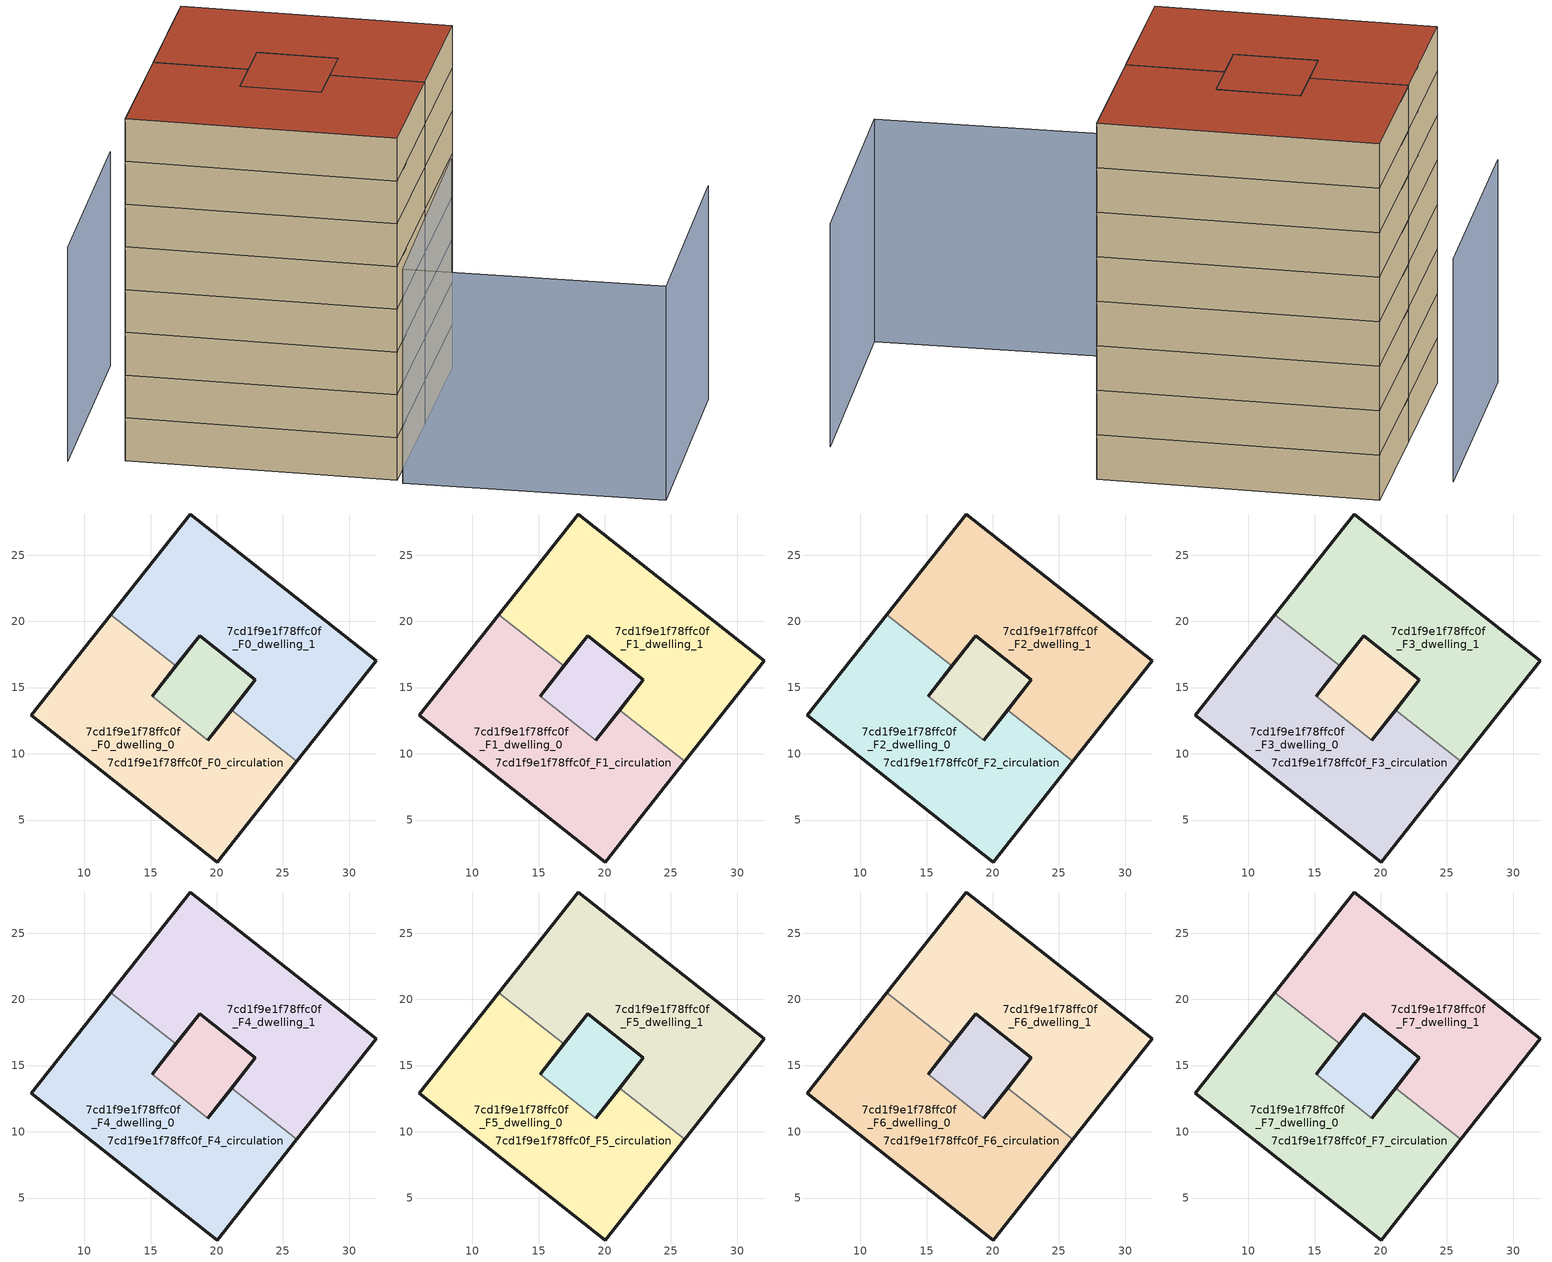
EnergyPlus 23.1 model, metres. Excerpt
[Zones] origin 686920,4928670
7cd1f9e1f78ffc0f_F0_dwelling_0
 floor ground (EU_floor_Construction): 21.13,13.3 26.05,9.42 20.06,1.83 6,12.92 11.99,20.52 16.91,16.63 15.11,14.36 19.33,11.03 z0; 22.92,15.58 21.13,13.3 19.33,11.03 15.11,14.36 18.71,18.91 z0
 wall outside (EU_wall_Construction): 21.13,13.3 19.33,11.03 / 15.11,14.36 16.91,16.63 / 11.99,20.52 6,12.92 20.06,1.83 26.05,9.42 z0:3
 wall to 7cd1f9e1f78ffc0f_F0_dwelling_1 (EU_wall_Construction): 26.05,9.42 21.13,13.3 / 16.91,16.63 11.99,20.52 z0:3
 wall to 7cd1f9e1f78ffc0f_F0_circulation (EU_wall_Construction): 19.33,11.03 15.11,14.36 z0:3
7cd1f9e1f78ffc0f_F0_dwelling_1
 floor ground (EU_floor_Construction): 22.92,15.58 21.87,14.24 21.13,13.3 19.33,11.03 15.11,14.36 18.4,18.52 18.71,18.91 z0; 32.04,17.01 26.05,9.42 21.13,13.3 21.87,14.24 22.92,15.58 18.71,18.91 18.4,18.52 16.91,16.63 11.99,20.52 17.98,28.11 z0
 wall outside (EU_wall_Construction): 16.91,16.63 18.71,18.91 22.92,15.58 21.13,13.3 / 26.05,9.42 32.04,17.01 17.98,28.11 11.99,20.52 z0:3
7cd1f9e1f78ffc0f_F0_circulation
 floor ground (EU_floor_Construction): 21.13,13.3 26.05,9.42 20.06,1.83 6,12.92 11.99,20.52 16.91,16.63 15.11,14.36 19.33,11.03 z0; 22.92,15.58 21.87,14.24 21.13,13.3 19.33,11.03 15.11,14.36 16.91,16.63 17.83,17.8 18.4,18.52 18.71,18.91 z0; 32.04,17.01 26.05,9.42 21.13,13.3 21.87,14.24 22.92,15.58 18.71,18.91 18.4,18.52 16.91,16.63 11.99,20.52 17.98,28.11 z0
 wall outside (EU_wall_Construction): 19.33,11.03 22.92,15.58 18.71,18.91 15.11,14.36 z0:3
 roof outside (EU_floor_Construction): 21.13,13.3 21.87,14.24 22.92,15.58 18.71,18.91 18.4,18.52 17.83,17.8 16.91,16.63 15.11,14.36 19.33,11.03 z3
7cd1f9e1f78ffc0f_F1_dwelling_0
 floor outside (EU_floor_Construction): 21.13,13.3 26.05,9.42 20.06,1.83 6,12.92 11.99,20.52 16.91,16.63 15.11,14.36 19.33,11.03 z3
 floor to 7cd1f9e1f78ffc0f_F0_dwelling_0 (EU_floor_Construction): 22.92,15.58 21.13,13.3 19.33,11.03 15.11,14.36 18.71,18.91 z3
 wall outside (EU_wall_Construction): 21.13,13.3 19.33,11.03 / 15.11,14.36 16.91,16.63 / 11.99,20.52 6,12.92 20.06,1.83 26.05,9.42 z3:6
 wall to 7cd1f9e1f78ffc0f_F1_dwelling_1 (EU_wall_Construction): 26.05,9.42 21.13,13.3 / 16.91,16.63 11.99,20.52 z3:6
 wall to 7cd1f9e1f78ffc0f_F1_circulation (EU_wall_Construction): 19.33,11.03 15.11,14.36 z3:6
7cd1f9e1f78ffc0f_F1_dwelling_1
 floor to 7cd1f9e1f78ffc0f_F0_dwelling_1 (EU_floor_Construction): 32.04,17.01 26.05,9.42 21.13,13.3 21.87,14.24 22.92,15.58 18.71,18.91 18.4,18.52 16.91,16.63 11.99,20.52 17.98,28.11 z3; 22.92,15.58 21.87,14.24 21.13,13.3 19.33,11.03 15.11,14.36 16.91,16.63 18.4,18.52 18.71,18.91 z3
 wall outside (EU_wall_Construction): 16.91,16.63 18.71,18.91 22.92,15.58 21.13,13.3 / 26.05,9.42 32.04,17.01 17.98,28.11 11.99,20.52 z3:6
7cd1f9e1f78ffc0f_F1_circulation
 floor outside (EU_floor_Construction): 22.92,15.58 21.87,14.24 21.13,13.3 19.33,11.03 15.11,14.36 16.91,16.63 18.14,18.19 18.4,18.52 18.71,18.91 z3; 32.04,17.01 26.05,9.42 21.13,13.3 21.87,14.24 22.92,15.58 18.71,18.91 18.4,18.52 16.91,16.63 11.99,20.52 17.98,28.11 z3
 floor to 7cd1f9e1f78ffc0f_F0_circulation (EU_floor_Construction): 21.13,13.3 26.05,9.42 20.06,1.83 6,12.92 11.99,20.52 16.91,16.63 15.11,14.36 19.33,11.03 z3
 wall outside (EU_wall_Construction): 19.33,11.03 22.92,15.58 18.71,18.91 15.11,14.36 z3:6
 roof outside (EU_floor_Construction): 21.13,13.3 21.87,14.24 22.92,15.58 18.71,18.91 18.4,18.52 17.83,17.8 16.91,16.63 15.11,14.36 19.33,11.03 z6
7cd1f9e1f78ffc0f_F2_dwelling_0
 floor outside (EU_floor_Construction): 21.13,13.3 26.05,9.42 20.06,1.83 6,12.92 11.99,20.52 16.91,16.63 15.11,14.36 19.33,11.03 z6
 floor to 7cd1f9e1f78ffc0f_F1_dwelling_0 (EU_floor_Construction): 22.92,15.58 21.13,13.3 19.33,11.03 15.11,14.36 18.71,18.91 z6
 wall outside (EU_wall_Construction): 21.13,13.3 19.33,11.03 / 15.11,14.36 16.91,16.63 / 11.99,20.52 6,12.92 20.06,1.83 26.05,9.42 z6:9
 wall to 7cd1f9e1f78ffc0f_F2_dwelling_1 (EU_wall_Construction): 26.05,9.42 21.13,13.3 / 16.91,16.63 11.99,20.52 z6:9
 wall to 7cd1f9e1f78ffc0f_F2_circulation (EU_wall_Construction): 19.33,11.03 15.11,14.36 z6:9
7cd1f9e1f78ffc0f_F2_dwelling_1
 floor to 7cd1f9e1f78ffc0f_F1_dwelling_1 (EU_floor_Construction): 32.04,17.01 26.05,9.42 21.13,13.3 21.87,14.24 22.92,15.58 18.71,18.91 18.4,18.52 16.91,16.63 11.99,20.52 17.98,28.11 z6; 22.92,15.58 21.87,14.24 21.13,13.3 19.33,11.03 15.11,14.36 16.91,16.63 18.4,18.52 18.71,18.91 z6
 wall outside (EU_wall_Construction): 16.91,16.63 18.71,18.91 22.92,15.58 21.13,13.3 / 26.05,9.42 32.04,17.01 17.98,28.11 11.99,20.52 z6:9
7cd1f9e1f78ffc0f_F2_circulation
 floor outside (EU_floor_Construction): 22.92,15.58 21.87,14.24 21.13,13.3 19.33,11.03 15.11,14.36 16.91,16.63 18.14,18.19 18.4,18.52 18.71,18.91 z6; 32.04,17.01 26.05,9.42 21.13,13.3 21.87,14.24 22.92,15.58 18.71,18.91 18.4,18.52 16.91,16.63 11.99,20.52 17.98,28.11 z6
 floor to 7cd1f9e1f78ffc0f_F1_circulation (EU_floor_Construction): 21.13,13.3 26.05,9.42 20.06,1.83 6,12.92 11.99,20.52 16.91,16.63 15.11,14.36 19.33,11.03 z6
 wall outside (EU_wall_Construction): 19.33,11.03 22.92,15.58 18.71,18.91 15.11,14.36 z6:9
 roof outside (EU_floor_Construction): 21.13,13.3 21.87,14.24 22.92,15.58 18.71,18.91 18.4,18.52 17.83,17.8 16.91,16.63 15.11,14.36 19.33,11.03 z9
7cd1f9e1f78ffc0f_F3_dwelling_0
 floor outside (EU_floor_Construction): 21.13,13.3 26.05,9.42 20.06,1.83 6,12.92 11.99,20.52 16.91,16.63 15.11,14.36 19.33,11.03 z9
 floor to 7cd1f9e1f78ffc0f_F2_dwelling_0 (EU_floor_Construction): 22.92,15.58 21.13,13.3 19.33,11.03 15.11,14.36 18.71,18.91 z9
 wall outside (EU_wall_Construction): 21.13,13.3 19.33,11.03 / 15.11,14.36 16.91,16.63 / 11.99,20.52 6,12.92 20.06,1.83 26.05,9.42 z9:12
 wall to 7cd1f9e1f78ffc0f_F3_dwelling_1 (EU_wall_Construction): 26.05,9.42 21.13,13.3 / 16.91,16.63 11.99,20.52 z9:12
 wall to 7cd1f9e1f78ffc0f_F3_circulation (EU_wall_Construction): 19.33,11.03 15.11,14.36 z9:12
7cd1f9e1f78ffc0f_F3_dwelling_1
 floor to 7cd1f9e1f78ffc0f_F2_dwelling_1 (EU_floor_Construction): 32.04,17.01 26.05,9.42 21.13,13.3 21.87,14.24 22.92,15.58 18.71,18.91 18.4,18.52 16.91,16.63 11.99,20.52 17.98,28.11 z9; 22.92,15.58 21.87,14.24 21.13,13.3 19.33,11.03 15.11,14.36 16.91,16.63 18.4,18.52 18.71,18.91 z9
 wall outside (EU_wall_Construction): 16.91,16.63 18.71,18.91 22.92,15.58 21.13,13.3 / 26.05,9.42 32.04,17.01 17.98,28.11 11.99,20.52 z9:12
7cd1f9e1f78ffc0f_F3_circulation
 floor outside (EU_floor_Construction): 22.92,15.58 21.87,14.24 21.13,13.3 19.33,11.03 15.11,14.36 16.91,16.63 18.14,18.19 18.4,18.52 18.71,18.91 z9; 32.04,17.01 26.05,9.42 21.13,13.3 21.87,14.24 22.92,15.58 18.71,18.91 18.4,18.52 16.91,16.63 11.99,20.52 17.98,28.11 z9
 floor to 7cd1f9e1f78ffc0f_F2_circulation (EU_floor_Construction): 21.13,13.3 26.05,9.42 20.06,1.83 6,12.92 11.99,20.52 16.91,16.63 15.11,14.36 19.33,11.03 z9
 wall outside (EU_wall_Construction): 19.33,11.03 22.92,15.58 18.71,18.91 15.11,14.36 z9:12
 roof outside (EU_floor_Construction): 21.13,13.3 21.87,14.24 22.92,15.58 18.71,18.91 18.4,18.52 17.83,17.8 16.91,16.63 15.11,14.36 19.33,11.03 z12
7cd1f9e1f78ffc0f_F4_dwelling_0
 floor outside (EU_floor_Construction): 21.13,13.3 26.05,9.42 20.06,1.83 6,12.92 11.99,20.52 16.91,16.63 15.11,14.36 19.33,11.03 z12
 floor to 7cd1f9e1f78ffc0f_F3_dwelling_0 (EU_floor_Construction): 22.92,15.58 21.13,13.3 19.33,11.03 15.11,14.36 18.71,18.91 z12
 wall outside (EU_wall_Construction): 21.13,13.3 19.33,11.03 / 15.11,14.36 16.91,16.63 / 11.99,20.52 6,12.92 20.06,1.83 26.05,9.42 z12:15
 wall to 7cd1f9e1f78ffc0f_F4_dwelling_1 (EU_wall_Construction): 26.05,9.42 21.13,13.3 / 16.91,16.63 11.99,20.52 z12:15
 wall to 7cd1f9e1f78ffc0f_F4_circulation (EU_wall_Construction): 19.33,11.03 15.11,14.36 z12:15
7cd1f9e1f78ffc0f_F4_dwelling_1
 floor to 7cd1f9e1f78ffc0f_F3_dwelling_1 (EU_floor_Construction): 32.04,17.01 26.05,9.42 21.13,13.3 21.87,14.24 22.92,15.58 18.71,18.91 18.4,18.52 16.91,16.63 11.99,20.52 17.98,28.11 z12; 22.92,15.58 21.87,14.24 21.13,13.3 19.33,11.03 15.11,14.36 16.91,16.63 18.4,18.52 18.71,18.91 z12
 wall outside (EU_wall_Construction): 16.91,16.63 18.71,18.91 22.92,15.58 21.13,13.3 / 26.05,9.42 32.04,17.01 17.98,28.11 11.99,20.52 z12:15
7cd1f9e1f78ffc0f_F4_circulation
 floor outside (EU_floor_Construction): 22.92,15.58 21.87,14.24 21.13,13.3 19.33,11.03 15.11,14.36 16.91,16.63 18.14,18.19 18.4,18.52 18.71,18.91 z12; 32.04,17.01 26.05,9.42 21.13,13.3 21.87,14.24 22.92,15.58 18.71,18.91 18.4,18.52 16.91,16.63 11.99,20.52 17.98,28.11 z12
 floor to 7cd1f9e1f78ffc0f_F3_circulation (EU_floor_Construction): 21.13,13.3 26.05,9.42 20.06,1.83 6,12.92 11.99,20.52 16.91,16.63 15.11,14.36 19.33,11.03 z12
 wall outside (EU_wall_Construction): 19.33,11.03 22.92,15.58 18.71,18.91 15.11,14.36 z12:15
 roof outside (EU_floor_Construction): 21.13,13.3 21.87,14.24 22.92,15.58 18.71,18.91 18.4,18.52 17.83,17.8 16.91,16.63 15.11,14.36 19.33,11.03 z15
7cd1f9e1f78ffc0f_F5_dwelling_0
 floor outside (EU_floor_Construction): 21.13,13.3 26.05,9.42 20.06,1.83 6,12.92 11.99,20.52 16.91,16.63 15.11,14.36 19.33,11.03 z15
 floor to 7cd1f9e1f78ffc0f_F4_dwelling_0 (EU_floor_Construction): 22.92,15.58 21.13,13.3 19.33,11.03 15.11,14.36 18.71,18.91 z15
 wall outside (EU_wall_Construction): 21.13,13.3 19.33,11.03 / 15.11,14.36 16.91,16.63 / 11.99,20.52 6,12.92 20.06,1.83 26.05,9.42 z15:18
 wall to 7cd1f9e1f78ffc0f_F5_dwelling_1 (EU_wall_Construction): 26.05,9.42 21.13,13.3 / 16.91,16.63 11.99,20.52 z15:18
 wall to 7cd1f9e1f78ffc0f_F5_circulation (EU_wall_Construction): 19.33,11.03 15.11,14.36 z15:18
7cd1f9e1f78ffc0f_F5_dwelling_1
 floor to 7cd1f9e1f78ffc0f_F4_dwelling_1 (EU_floor_Construction): 32.04,17.01 26.05,9.42 21.13,13.3 21.87,14.24 22.92,15.58 18.71,18.91 18.4,18.52 16.91,16.63 11.99,20.52 17.98,28.11 z15; 22.92,15.58 21.87,14.24 21.13,13.3 19.33,11.03 15.11,14.36 16.91,16.63 18.4,18.52 18.71,18.91 z15
 wall outside (EU_wall_Construction): 16.91,16.63 18.71,18.91 22.92,15.58 21.13,13.3 / 26.05,9.42 32.04,17.01 17.98,28.11 11.99,20.52 z15:18
7cd1f9e1f78ffc0f_F5_circulation
 floor outside (EU_floor_Construction): 22.92,15.58 21.87,14.24 21.13,13.3 19.33,11.03 15.11,14.36 16.91,16.63 18.14,18.19 18.4,18.52 18.71,18.91 z15; 32.04,17.01 26.05,9.42 21.13,13.3 21.87,14.24 22.92,15.58 18.71,18.91 18.4,18.52 16.91,16.63 11.99,20.52 17.98,28.11 z15
 floor to 7cd1f9e1f78ffc0f_F4_circulation (EU_floor_Construction): 21.13,13.3 26.05,9.42 20.06,1.83 6,12.92 11.99,20.52 16.91,16.63 15.11,14.36 19.33,11.03 z15
 wall outside (EU_wall_Construction): 19.33,11.03 22.92,15.58 18.71,18.91 15.11,14.36 z15:18
 roof outside (EU_floor_Construction): 21.13,13.3 21.87,14.24 22.92,15.58 18.71,18.91 18.4,18.52 17.83,17.8 16.91,16.63 15.11,14.36 19.33,11.03 z18
7cd1f9e1f78ffc0f_F6_dwelling_0
 floor outside (EU_floor_Construction): 21.13,13.3 26.05,9.42 20.06,1.83 6,12.92 11.99,20.52 16.91,16.63 15.11,14.36 19.33,11.03 z18
 floor to 7cd1f9e1f78ffc0f_F5_dwelling_0 (EU_floor_Construction): 22.92,15.58 21.13,13.3 19.33,11.03 15.11,14.36 18.71,18.91 z18
 wall outside (EU_wall_Construction): 21.13,13.3 19.33,11.03 / 15.11,14.36 16.91,16.63 / 11.99,20.52 6,12.92 20.06,1.83 26.05,9.42 z18:21
 wall to 7cd1f9e1f78ffc0f_F6_dwelling_1 (EU_wall_Construction): 26.05,9.42 21.13,13.3 / 16.91,16.63 11.99,20.52 z18:21
 wall to 7cd1f9e1f78ffc0f_F6_circulation (EU_wall_Construction): 19.33,11.03 15.11,14.36 z18:21
7cd1f9e1f78ffc0f_F6_dwelling_1
 floor to 7cd1f9e1f78ffc0f_F5_dwelling_1 (EU_floor_Construction): 32.04,17.01 26.05,9.42 21.13,13.3 21.87,14.24 22.92,15.58 18.71,18.91 18.4,18.52 16.91,16.63 11.99,20.52 17.98,28.11 z18; 22.92,15.58 21.87,14.24 21.13,13.3 19.33,11.03 15.11,14.36 16.91,16.63 18.4,18.52 18.71,18.91 z18
 wall outside (EU_wall_Construction): 16.91,16.63 18.71,18.91 22.92,15.58 21.13,13.3 / 26.05,9.42 32.04,17.01 17.98,28.11 11.99,20.52 z18:21
7cd1f9e1f78ffc0f_F6_circulation
 floor outside (EU_floor_Construction): 22.92,15.58 21.87,14.24 21.13,13.3 19.33,11.03 15.11,14.36 16.91,16.63 18.14,18.19 18.4,18.52 18.71,18.91 z18; 32.04,17.01 26.05,9.42 21.13,13.3 21.87,14.24 22.92,15.58 18.71,18.91 18.4,18.52 16.91,16.63 11.99,20.52 17.98,28.11 z18
 floor to 7cd1f9e1f78ffc0f_F5_circulation (EU_floor_Construction): 21.13,13.3 26.05,9.42 20.06,1.83 6,12.92 11.99,20.52 16.91,16.63 15.11,14.36 19.33,11.03 z18
 wall outside (EU_wall_Construction): 19.33,11.03 22.92,15.58 18.71,18.91 15.11,14.36 z18:21
 roof outside (EU_floor_Construction): 21.13,13.3 21.87,14.24 22.92,15.58 18.71,18.91 18.4,18.52 17.83,17.8 16.91,16.63 15.11,14.36 19.33,11.03 z21
7cd1f9e1f78ffc0f_F7_dwelling_0
 floor outside (EU_floor_Construction): 21.13,13.3 26.05,9.42 20.06,1.83 6,12.92 11.99,20.52 16.91,16.63 15.11,14.36 19.33,11.03 z21
 floor to 7cd1f9e1f78ffc0f_F6_dwelling_0 (EU_floor_Construction): 22.92,15.58 21.13,13.3 19.33,11.03 15.11,14.36 18.71,18.91 z21
 wall outside (EU_wall_Construction): 21.13,13.3 19.33,11.03 / 15.11,14.36 16.91,16.63 / 11.99,20.52 6,12.92 20.06,1.83 26.05,9.42 z21:24
 wall to 7cd1f9e1f78ffc0f_F7_dwelling_1 (EU_wall_Construction): 26.05,9.42 21.13,13.3 / 16.91,16.63 11.99,20.52 z21:24
 wall to 7cd1f9e1f78ffc0f_F7_circulation (EU_wall_Construction): 19.33,11.03 15.11,14.36 z21:24
 roof outside (EU_roof_Construction): 22.92,15.58 18.71,18.91 15.11,14.36 19.33,11.03 21.13,13.3 z24; 20.06,1.83 26.05,9.42 21.13,13.3 19.33,11.03 15.11,14.36 16.91,16.63 11.99,20.52 6,12.92 z24
7cd1f9e1f78ffc0f_F7_dwelling_1
 floor to 7cd1f9e1f78ffc0f_F6_dwelling_1 (EU_floor_Construction): 32.04,17.01 26.05,9.42 21.13,13.3 21.87,14.24 22.92,15.58 18.71,18.91 18.4,18.52 16.91,16.63 11.99,20.52 17.98,28.11 z21; 22.92,15.58 21.87,14.24 21.13,13.3 19.33,11.03 15.11,14.36 16.91,16.63 18.4,18.52 18.71,18.91 z21
 wall outside (EU_wall_Construction): 16.91,16.63 18.71,18.91 22.92,15.58 21.13,13.3 / 26.05,9.42 32.04,17.01 17.98,28.11 11.99,20.52 z21:24
 roof outside (EU_roof_Construction): 26.05,9.42 32.04,17.01 17.98,28.11 11.99,20.52 16.91,16.63 18.4,18.52 18.71,18.91 22.92,15.58 21.87,14.24 21.13,13.3 z24; 21.13,13.3 21.87,14.24 22.92,15.58 18.71,18.91 18.4,18.52 15.11,14.36 19.33,11.03 z24
7cd1f9e1f78ffc0f_F7_circulation
 floor outside (EU_floor_Construction): 22.92,15.58 21.87,14.24 21.13,13.3 19.33,11.03 15.11,14.36 16.91,16.63 18.14,18.19 18.4,18.52 18.71,18.91 z21; 32.04,17.01 26.05,9.42 21.13,13.3 21.87,14.24 22.92,15.58 18.71,18.91 18.4,18.52 16.91,16.63 11.99,20.52 17.98,28.11 z21
 floor to 7cd1f9e1f78ffc0f_F6_circulation (EU_floor_Construction): 21.13,13.3 26.05,9.42 20.06,1.83 6,12.92 11.99,20.52 16.91,16.63 15.11,14.36 19.33,11.03 z21
 wall outside (EU_wall_Construction): 19.33,11.03 22.92,15.58 18.71,18.91 15.11,14.36 z21:24
 roof outside (EU_roof_Construction): 21.13,13.3 21.87,14.24 22.92,15.58 18.71,18.91 18.4,18.52 17.83,17.8 16.91,16.63 15.11,14.36 19.33,11.03 z24; 20.06,1.83 26.05,9.42 21.13,13.3 19.33,11.03 15.11,14.36 16.91,16.63 11.99,20.52 6,12.92 z24; 26.05,9.42 32.04,17.01 17.98,28.11 11.99,20.52 16.91,16.63 18.4,18.52 18.71,18.91 22.92,15.58 21.87,14.24 21.13,13.3 z24
shading: 33.99,-9.15 44.27,4.62 / 33.97,-9.17 20.19,1.26 / 20.19,1.26 31.61,16.35 / 12.55,27.58 2.64,14.59 z0:15
[Building]
EU S2 Campaign: North Axis=0; Terrain=City; Solar Distribution=FullExterior
[Site:Location]
Bologna: Latitude=44.5; Longitude=11.25; Time Zone=1; Elevation=37
[SizingPeriod:WeatherFileDays]
AnnualSizingPeriod: Begin Month=1; Begin Day of Month=1; End Month=12; End Day of Month=31; Day of Week for Start Day=Monday; Use Weather File Daylight Saving Period=No; Use Weather File Rain and Snow Indicators=No
[MATERIAL]
EU_InternalMass_Material: Roughness=MediumRough; Thickness=0.1; Conductivity=1; Density=1800; Specific Heat=900; Thermal Absorptance=0.9; Solar Absorptance=0.7; Visible Absorptance=0.7
[MATERIAL:NOMASS] Roughness=MediumRough; Thermal Absorptance=0.9; Solar Absorptance=0.7; Visible Absorptance=0.7
Name | Thermal Resistance
EU_wall_NoMass | 0.905828
EU_roof_NoMass | 0.37593
EU_floor_NoMass | 0.67114
[CONSTRUCTION]
EU_wall_Construction: EU_wall_NoMass
EU_roof_Construction: EU_roof_NoMass
EU_floor_Construction: EU_floor_NoMass
EU_InternalMass_Construction: EU_InternalMass_Material
[ZONE] Type=1; Multiplier=1; Ceiling Height=autocalculate; Floor Area=autocalculate; Part of Total Floor Area=Yes
Name | Volume
7cd1f9e1f78ffc0f_F0_dwelling_0; 7cd1f9e1f78ffc0f_F1_dwelling_0; 7cd1f9e1f78ffc0f_F2_dwelling_0; 7cd1f9e1f78ffc0f_F3_dwelling_0; 7cd1f9e1f78ffc0f_F4_dwelling_0; 7cd1f9e1f78ffc0f_F5_dwelling_0; 7cd1f9e1f78ffc0f_F6_dwelling_0; 7cd1f9e1f78ffc0f_F7_dwelling_0 | 566.321
7cd1f9e1f78ffc0f_F0_dwelling_1; 7cd1f9e1f78ffc0f_F1_dwelling_1; 7cd1f9e1f78ffc0f_F2_dwelling_1; 7cd1f9e1f78ffc0f_F3_dwelling_1; 7cd1f9e1f78ffc0f_F4_dwelling_1; 7cd1f9e1f78ffc0f_F5_dwelling_1; 7cd1f9e1f78ffc0f_F6_dwelling_1; 7cd1f9e1f78ffc0f_F7_dwelling_1 | 566.32
7cd1f9e1f78ffc0f_F0_circulation; 7cd1f9e1f78ffc0f_F1_circulation; 7cd1f9e1f78ffc0f_F2_circulation; 7cd1f9e1f78ffc0f_F3_circulation; 7cd1f9e1f78ffc0f_F4_circulation; 7cd1f9e1f78ffc0f_F5_circulation; 7cd1f9e1f78ffc0f_F6_circulation; 7cd1f9e1f78ffc0f_F7_circulation | 1039.12
[INTERNALMASS] Construction=EU_InternalMass_Construction; Surface Area=157.6
Name | Zone or ZoneList
7cd1f9e1f78ffc0f_F0_dwelling_0_EU_InternalMass | 7cd1f9e1f78ffc0f_F0_dwelling_0
7cd1f9e1f78ffc0f_F0_dwelling_1_EU_InternalMass | 7cd1f9e1f78ffc0f_F0_dwelling_1
7cd1f9e1f78ffc0f_F1_dwelling_0_EU_InternalMass | 7cd1f9e1f78ffc0f_F1_dwelling_0
7cd1f9e1f78ffc0f_F1_dwelling_1_EU_InternalMass | 7cd1f9e1f78ffc0f_F1_dwelling_1
7cd1f9e1f78ffc0f_F2_dwelling_0_EU_InternalMass | 7cd1f9e1f78ffc0f_F2_dwelling_0
7cd1f9e1f78ffc0f_F2_dwelling_1_EU_InternalMass | 7cd1f9e1f78ffc0f_F2_dwelling_1
7cd1f9e1f78ffc0f_F3_dwelling_0_EU_InternalMass | 7cd1f9e1f78ffc0f_F3_dwelling_0
7cd1f9e1f78ffc0f_F3_dwelling_1_EU_InternalMass | 7cd1f9e1f78ffc0f_F3_dwelling_1
7cd1f9e1f78ffc0f_F4_dwelling_0_EU_InternalMass | 7cd1f9e1f78ffc0f_F4_dwelling_0
7cd1f9e1f78ffc0f_F4_dwelling_1_EU_InternalMass | 7cd1f9e1f78ffc0f_F4_dwelling_1
7cd1f9e1f78ffc0f_F5_dwelling_0_EU_InternalMass | 7cd1f9e1f78ffc0f_F5_dwelling_0
7cd1f9e1f78ffc0f_F5_dwelling_1_EU_InternalMass | 7cd1f9e1f78ffc0f_F5_dwelling_1
7cd1f9e1f78ffc0f_F6_dwelling_0_EU_InternalMass | 7cd1f9e1f78ffc0f_F6_dwelling_0
7cd1f9e1f78ffc0f_F6_dwelling_1_EU_InternalMass | 7cd1f9e1f78ffc0f_F6_dwelling_1
7cd1f9e1f78ffc0f_F7_dwelling_0_EU_InternalMass | 7cd1f9e1f78ffc0f_F7_dwelling_0
7cd1f9e1f78ffc0f_F7_dwelling_1_EU_InternalMass | 7cd1f9e1f78ffc0f_F7_dwelling_1
[OTHEREQUIPMENT] Fuel Type=Electricity; Design Level Calculation Method=Watts/Area; Power per Zone Floor Area=1; Fraction Latent=0; Fraction Radiant=0; Fraction Lost=0; Carbon Dioxide Generation Rate=0; EndUse Subcategory=EU_Step8_InternalGains
Name | Zone or ZoneList or Space or SpaceList | Schedule
EU_Step8_InternalGain_7cd1f9e1f78ffc0f_F0_dwelling_0_f000 | 7cd1f9e1f78ffc0f_F0_dwelling_0 | EU_Step8_GainSchedule_7cd1f9e1f78ffc0f_F0_dwelling_0_f000
EU_Step8_InternalGain_7cd1f9e1f78ffc0f_F0_dwelling_1_f000 | 7cd1f9e1f78ffc0f_F0_dwelling_1 | EU_Step8_GainSchedule_7cd1f9e1f78ffc0f_F0_dwelling_1_f000
EU_Step8_InternalGain_7cd1f9e1f78ffc0f_F1_dwelling_0_f000 | 7cd1f9e1f78ffc0f_F1_dwelling_0 | EU_Step8_GainSchedule_7cd1f9e1f78ffc0f_F1_dwelling_0_f000
EU_Step8_InternalGain_7cd1f9e1f78ffc0f_F1_dwelling_1_f000 | 7cd1f9e1f78ffc0f_F1_dwelling_1 | EU_Step8_GainSchedule_7cd1f9e1f78ffc0f_F1_dwelling_1_f000
EU_Step8_InternalGain_7cd1f9e1f78ffc0f_F2_dwelling_0_f000 | 7cd1f9e1f78ffc0f_F2_dwelling_0 | EU_Step8_GainSchedule_7cd1f9e1f78ffc0f_F2_dwelling_0_f000
EU_Step8_InternalGain_7cd1f9e1f78ffc0f_F2_dwelling_1_f000 | 7cd1f9e1f78ffc0f_F2_dwelling_1 | EU_Step8_GainSchedule_7cd1f9e1f78ffc0f_F2_dwelling_1_f000
EU_Step8_InternalGain_7cd1f9e1f78ffc0f_F3_dwelling_0_f000 | 7cd1f9e1f78ffc0f_F3_dwelling_0 | EU_Step8_GainSchedule_7cd1f9e1f78ffc0f_F3_dwelling_0_f000
EU_Step8_InternalGain_7cd1f9e1f78ffc0f_F3_dwelling_1_f000 | 7cd1f9e1f78ffc0f_F3_dwelling_1 | EU_Step8_GainSchedule_7cd1f9e1f78ffc0f_F3_dwelling_1_f000
EU_Step8_InternalGain_7cd1f9e1f78ffc0f_F4_dwelling_0_f000 | 7cd1f9e1f78ffc0f_F4_dwelling_0 | EU_Step8_GainSchedule_7cd1f9e1f78ffc0f_F4_dwelling_0_f000
EU_Step8_InternalGain_7cd1f9e1f78ffc0f_F4_dwelling_1_f000 | 7cd1f9e1f78ffc0f_F4_dwelling_1 | EU_Step8_GainSchedule_7cd1f9e1f78ffc0f_F4_dwelling_1_f000
EU_Step8_InternalGain_7cd1f9e1f78ffc0f_F5_dwelling_0_f000 | 7cd1f9e1f78ffc0f_F5_dwelling_0 | EU_Step8_GainSchedule_7cd1f9e1f78ffc0f_F5_dwelling_0_f000
EU_Step8_InternalGain_7cd1f9e1f78ffc0f_F5_dwelling_1_f000 | 7cd1f9e1f78ffc0f_F5_dwelling_1 | EU_Step8_GainSchedule_7cd1f9e1f78ffc0f_F5_dwelling_1_f000
EU_Step8_InternalGain_7cd1f9e1f78ffc0f_F6_dwelling_0_f000 | 7cd1f9e1f78ffc0f_F6_dwelling_0 | EU_Step8_GainSchedule_7cd1f9e1f78ffc0f_F6_dwelling_0_f000
EU_Step8_InternalGain_7cd1f9e1f78ffc0f_F6_dwelling_1_f000 | 7cd1f9e1f78ffc0f_F6_dwelling_1 | EU_Step8_GainSchedule_7cd1f9e1f78ffc0f_F6_dwelling_1_f000
EU_Step8_InternalGain_7cd1f9e1f78ffc0f_F7_dwelling_0_f000 | 7cd1f9e1f78ffc0f_F7_dwelling_0 | EU_Step8_GainSchedule_7cd1f9e1f78ffc0f_F7_dwelling_0_f000
EU_Step8_InternalGain_7cd1f9e1f78ffc0f_F7_dwelling_1_f000 | 7cd1f9e1f78ffc0f_F7_dwelling_1 | EU_Step8_GainSchedule_7cd1f9e1f78ffc0f_F7_dwelling_1_f000
[ZONEINFILTRATION:DESIGNFLOWRATE] Schedule=EU_AlwaysOn; Design Flow Rate Calculation Method=Flow/Area; Flow Rate per Floor Area=0.0005; Constant Term Coefficient=1; Temperature Term Coefficient=0; Velocity Term Coefficient=0; Velocity Squared Term Coefficient=0
Name | Zone or ZoneList or Space or SpaceList
EU_Circulation_Infiltration_7cd1f9e1f78ffc0f_F0_circulation | 7cd1f9e1f78ffc0f_F0_circulation
EU_Circulation_Infiltration_7cd1f9e1f78ffc0f_F1_circulation | 7cd1f9e1f78ffc0f_F1_circulation
EU_Circulation_Infiltration_7cd1f9e1f78ffc0f_F2_circulation | 7cd1f9e1f78ffc0f_F2_circulation
EU_Circulation_Infiltration_7cd1f9e1f78ffc0f_F3_circulation | 7cd1f9e1f78ffc0f_F3_circulation
EU_Circulation_Infiltration_7cd1f9e1f78ffc0f_F4_circulation | 7cd1f9e1f78ffc0f_F4_circulation
EU_Circulation_Infiltration_7cd1f9e1f78ffc0f_F5_circulation | 7cd1f9e1f78ffc0f_F5_circulation
EU_Circulation_Infiltration_7cd1f9e1f78ffc0f_F6_circulation | 7cd1f9e1f78ffc0f_F6_circulation
EU_Circulation_Infiltration_7cd1f9e1f78ffc0f_F7_circulation | 7cd1f9e1f78ffc0f_F7_circulation
[ZONEVENTILATION:DESIGNFLOWRATE] Schedule=EU_AlwaysOn; Design Flow Rate Calculation Method=AirChanges/Hour; Air Changes per Hour=0.73129; Ventilation Type=Natural; Fan Pressure Rise=0; Fan Total Efficiency=1; Constant Term Coefficient=1; Temperature Term Coefficient=0; Velocity Term Coefficient=0; Velocity Squared Term Coefficient=0; Minimum Indoor Temperature=-100; Maximum Indoor Temperature=100; Delta Temperature=-100; Minimum Outdoor Temperature=-100; Maximum Outdoor Temperature=100; Maximum Wind Speed=40
Name | Zone or ZoneList or Space or SpaceList
EU_ConstantAir_7cd1f9e1f78ffc0f_F0_dwelling_0 | 7cd1f9e1f78ffc0f_F0_dwelling_0
EU_ConstantAir_7cd1f9e1f78ffc0f_F0_dwelling_1 | 7cd1f9e1f78ffc0f_F0_dwelling_1
EU_ConstantAir_7cd1f9e1f78ffc0f_F1_dwelling_0 | 7cd1f9e1f78ffc0f_F1_dwelling_0
EU_ConstantAir_7cd1f9e1f78ffc0f_F1_dwelling_1 | 7cd1f9e1f78ffc0f_F1_dwelling_1
EU_ConstantAir_7cd1f9e1f78ffc0f_F2_dwelling_0 | 7cd1f9e1f78ffc0f_F2_dwelling_0
EU_ConstantAir_7cd1f9e1f78ffc0f_F2_dwelling_1 | 7cd1f9e1f78ffc0f_F2_dwelling_1
EU_ConstantAir_7cd1f9e1f78ffc0f_F3_dwelling_0 | 7cd1f9e1f78ffc0f_F3_dwelling_0
EU_ConstantAir_7cd1f9e1f78ffc0f_F3_dwelling_1 | 7cd1f9e1f78ffc0f_F3_dwelling_1
EU_ConstantAir_7cd1f9e1f78ffc0f_F4_dwelling_0 | 7cd1f9e1f78ffc0f_F4_dwelling_0
EU_ConstantAir_7cd1f9e1f78ffc0f_F4_dwelling_1 | 7cd1f9e1f78ffc0f_F4_dwelling_1
EU_ConstantAir_7cd1f9e1f78ffc0f_F5_dwelling_0 | 7cd1f9e1f78ffc0f_F5_dwelling_0
EU_ConstantAir_7cd1f9e1f78ffc0f_F5_dwelling_1 | 7cd1f9e1f78ffc0f_F5_dwelling_1
EU_ConstantAir_7cd1f9e1f78ffc0f_F6_dwelling_0 | 7cd1f9e1f78ffc0f_F6_dwelling_0
EU_ConstantAir_7cd1f9e1f78ffc0f_F6_dwelling_1 | 7cd1f9e1f78ffc0f_F6_dwelling_1
EU_ConstantAir_7cd1f9e1f78ffc0f_F7_dwelling_0 | 7cd1f9e1f78ffc0f_F7_dwelling_0
EU_ConstantAir_7cd1f9e1f78ffc0f_F7_dwelling_1 | 7cd1f9e1f78ffc0f_F7_dwelling_1
[HVACTEMPLATE:THERMOSTAT] Constant Heating Setpoint=20; Constant Cooling Setpoint=50
EU_HeatOnly_7cd1f9e1f78ffc0f_F0_dwelling_0; EU_HeatOnly_7cd1f9e1f78ffc0f_F0_dwelling_1; EU_HeatOnly_7cd1f9e1f78ffc0f_F1_dwelling_0; EU_HeatOnly_7cd1f9e1f78ffc0f_F1_dwelling_1; EU_HeatOnly_7cd1f9e1f78ffc0f_F2_dwelling_0; EU_HeatOnly_7cd1f9e1f78ffc0f_F2_dwelling_1; EU_HeatOnly_7cd1f9e1f78ffc0f_F3_dwelling_0; EU_HeatOnly_7cd1f9e1f78ffc0f_F3_dwelling_1; EU_HeatOnly_7cd1f9e1f78ffc0f_F4_dwelling_0; EU_HeatOnly_7cd1f9e1f78ffc0f_F4_dwelling_1; EU_HeatOnly_7cd1f9e1f78ffc0f_F5_dwelling_0; EU_HeatOnly_7cd1f9e1f78ffc0f_F5_dwelling_1; EU_HeatOnly_7cd1f9e1f78ffc0f_F6_dwelling_0; EU_HeatOnly_7cd1f9e1f78ffc0f_F6_dwelling_1; EU_HeatOnly_7cd1f9e1f78ffc0f_F7_dwelling_0; EU_HeatOnly_7cd1f9e1f78ffc0f_F7_dwelling_1
[HVACTEMPLATE:ZONE:IDEALLOADSAIRSYSTEM] System Availability Schedule=EU_AlwaysOn; Maximum Heating Supply Air Temperature=50; Minimum Cooling Supply Air Temperature=13; Maximum Heating Supply Air Humidity Ratio=0.0156; Minimum Cooling Supply Air Humidity Ratio=0.0077; Heating Limit=NoLimit; Cooling Limit=NoLimit; Heating Availability Schedule=EU_AlwaysOn; Cooling Availability Schedule=EU_CoolingOff; Dehumidification Control Type=ConstantSensibleHeatRatio; Cooling Sensible Heat Ratio=0.7; Dehumidification Setpoint=60; Humidification Control Type=None; Humidification Setpoint=30; Outdoor Air Method=None; Outdoor Air Flow Rate per Person=0.00944; Outdoor Air Flow Rate per Zone Floor Area=0; Outdoor Air Flow Rate per Zone=0; Demand Controlled Ventilation Type=None; Outdoor Air Economizer Type=NoEconomizer; Heat Recovery Type=None; Sensible Heat Recovery Effectiveness=0.7; Latent Heat Recovery Effectiveness=0.65
Name | Template Thermostat
7cd1f9e1f78ffc0f_F0_dwelling_0 | EU_HeatOnly_7cd1f9e1f78ffc0f_F0_dwelling_0
7cd1f9e1f78ffc0f_F0_dwelling_1 | EU_HeatOnly_7cd1f9e1f78ffc0f_F0_dwelling_1
7cd1f9e1f78ffc0f_F1_dwelling_0 | EU_HeatOnly_7cd1f9e1f78ffc0f_F1_dwelling_0
7cd1f9e1f78ffc0f_F1_dwelling_1 | EU_HeatOnly_7cd1f9e1f78ffc0f_F1_dwelling_1
7cd1f9e1f78ffc0f_F2_dwelling_0 | EU_HeatOnly_7cd1f9e1f78ffc0f_F2_dwelling_0
7cd1f9e1f78ffc0f_F2_dwelling_1 | EU_HeatOnly_7cd1f9e1f78ffc0f_F2_dwelling_1
7cd1f9e1f78ffc0f_F3_dwelling_0 | EU_HeatOnly_7cd1f9e1f78ffc0f_F3_dwelling_0
7cd1f9e1f78ffc0f_F3_dwelling_1 | EU_HeatOnly_7cd1f9e1f78ffc0f_F3_dwelling_1
7cd1f9e1f78ffc0f_F4_dwelling_0 | EU_HeatOnly_7cd1f9e1f78ffc0f_F4_dwelling_0
7cd1f9e1f78ffc0f_F4_dwelling_1 | EU_HeatOnly_7cd1f9e1f78ffc0f_F4_dwelling_1
7cd1f9e1f78ffc0f_F5_dwelling_0 | EU_HeatOnly_7cd1f9e1f78ffc0f_F5_dwelling_0
7cd1f9e1f78ffc0f_F5_dwelling_1 | EU_HeatOnly_7cd1f9e1f78ffc0f_F5_dwelling_1
7cd1f9e1f78ffc0f_F6_dwelling_0 | EU_HeatOnly_7cd1f9e1f78ffc0f_F6_dwelling_0
7cd1f9e1f78ffc0f_F6_dwelling_1 | EU_HeatOnly_7cd1f9e1f78ffc0f_F6_dwelling_1
7cd1f9e1f78ffc0f_F7_dwelling_0 | EU_HeatOnly_7cd1f9e1f78ffc0f_F7_dwelling_0
7cd1f9e1f78ffc0f_F7_dwelling_1 | EU_HeatOnly_7cd1f9e1f78ffc0f_F7_dwelling_1
[SIZING:ZONE] Zone Cooling Design Supply Air Temperature Input Method=SupplyAirTemperature; Zone Cooling Design Supply Air Temperature=13; Zone Heating Design Supply Air Temperature Input Method=SupplyAirTemperature; Zone Heating Design Supply Air Temperature=50; Zone Cooling Design Supply Air Humidity Ratio=0.008; Zone Heating Design Supply Air Humidity Ratio=0.008; Cooling Design Air Flow Method=DesignDay; Cooling Design Air Flow Rate=0; Cooling Minimum Air Flow per Zone Floor Area=0.000762; Cooling Minimum Air Flow=0; Cooling Minimum Air Flow Fraction=0.2; Heating Design Air Flow Method=DesignDay; Heating Design Air Flow Rate=0; Heating Maximum Air Flow per Zone Floor Area=0.002032; Heating Maximum Air Flow=0.141576; Heating Maximum Air Flow Fraction=0.3; Account for Dedicated Outdoor Air System=No; Dedicated Outdoor Air System Control Strategy=NeutralSupplyAir; Dedicated Outdoor Air Low Setpoint Temperature for Design=autosize; Dedicated Outdoor Air High Setpoint Temperature for Design=autosize; Zone Load Sizing Method=Sensible Load Only No Latent Load; Zone Latent Cooling Design Supply Air Humidity Ratio Input Method=HumidityRatioDifference; Zone Cooling Design Supply Air Humidity Ratio Difference=0.005; Zone Latent Heating Design Supply Air Humidity Ratio Input Method=HumidityRatioDifference; Zone Humidification Design Supply Air Humidity Ratio Difference=0.005
7cd1f9e1f78ffc0f_F0_dwelling_0; 7cd1f9e1f78ffc0f_F0_dwelling_1; 7cd1f9e1f78ffc0f_F1_dwelling_0; 7cd1f9e1f78ffc0f_F1_dwelling_1; 7cd1f9e1f78ffc0f_F2_dwelling_0; 7cd1f9e1f78ffc0f_F2_dwelling_1; 7cd1f9e1f78ffc0f_F3_dwelling_0; 7cd1f9e1f78ffc0f_F3_dwelling_1; 7cd1f9e1f78ffc0f_F4_dwelling_0; 7cd1f9e1f78ffc0f_F4_dwelling_1; 7cd1f9e1f78ffc0f_F5_dwelling_0; 7cd1f9e1f78ffc0f_F5_dwelling_1; 7cd1f9e1f78ffc0f_F6_dwelling_0; 7cd1f9e1f78ffc0f_F6_dwelling_1; 7cd1f9e1f78ffc0f_F7_dwelling_0; 7cd1f9e1f78ffc0f_F7_dwelling_1
[SCHEDULE:CONSTANT]
Name | Hourly Value
EU_AlwaysOn | 1
EU_CoolingOff | 0
[SCHEDULE:FILE] Column Number=1; Rows to Skip at Top=0; Number of Hours of Data=8760; Column Separator=Comma; Interpolate to Timestep=No; Minutes per Item=60; Adjust Schedule for Daylight Savings=Yes
Name | File
EU_Step8_GainSchedule_7cd1f9e1f78ffc0f_F0_dwelling_0_f000 | ../../schedules/7cd1f9e1f78ffc0f/7cd1f9e1f78ffc0f_F0_dwelling_0_f000_gain.csv
EU_Step8_GainSchedule_7cd1f9e1f78ffc0f_F0_dwelling_1_f000 | ../../schedules/7cd1f9e1f78ffc0f/7cd1f9e1f78ffc0f_F0_dwelling_1_f000_gain.csv
EU_Step8_GainSchedule_7cd1f9e1f78ffc0f_F1_dwelling_0_f000 | ../../schedules/7cd1f9e1f78ffc0f/7cd1f9e1f78ffc0f_F1_dwelling_0_f000_gain.csv
EU_Step8_GainSchedule_7cd1f9e1f78ffc0f_F1_dwelling_1_f000 | ../../schedules/7cd1f9e1f78ffc0f/7cd1f9e1f78ffc0f_F1_dwelling_1_f000_gain.csv
EU_Step8_GainSchedule_7cd1f9e1f78ffc0f_F2_dwelling_0_f000 | ../../schedules/7cd1f9e1f78ffc0f/7cd1f9e1f78ffc0f_F2_dwelling_0_f000_gain.csv
EU_Step8_GainSchedule_7cd1f9e1f78ffc0f_F2_dwelling_1_f000 | ../../schedules/7cd1f9e1f78ffc0f/7cd1f9e1f78ffc0f_F2_dwelling_1_f000_gain.csv
EU_Step8_GainSchedule_7cd1f9e1f78ffc0f_F3_dwelling_0_f000 | ../../schedules/7cd1f9e1f78ffc0f/7cd1f9e1f78ffc0f_F3_dwelling_0_f000_gain.csv
EU_Step8_GainSchedule_7cd1f9e1f78ffc0f_F3_dwelling_1_f000 | ../../schedules/7cd1f9e1f78ffc0f/7cd1f9e1f78ffc0f_F3_dwelling_1_f000_gain.csv
EU_Step8_GainSchedule_7cd1f9e1f78ffc0f_F4_dwelling_0_f000 | ../../schedules/7cd1f9e1f78ffc0f/7cd1f9e1f78ffc0f_F4_dwelling_0_f000_gain.csv
EU_Step8_GainSchedule_7cd1f9e1f78ffc0f_F4_dwelling_1_f000 | ../../schedules/7cd1f9e1f78ffc0f/7cd1f9e1f78ffc0f_F4_dwelling_1_f000_gain.csv
EU_Step8_GainSchedule_7cd1f9e1f78ffc0f_F5_dwelling_0_f000 | ../../schedules/7cd1f9e1f78ffc0f/7cd1f9e1f78ffc0f_F5_dwelling_0_f000_gain.csv
EU_Step8_GainSchedule_7cd1f9e1f78ffc0f_F5_dwelling_1_f000 | ../../schedules/7cd1f9e1f78ffc0f/7cd1f9e1f78ffc0f_F5_dwelling_1_f000_gain.csv
EU_Step8_GainSchedule_7cd1f9e1f78ffc0f_F6_dwelling_0_f000 | ../../schedules/7cd1f9e1f78ffc0f/7cd1f9e1f78ffc0f_F6_dwelling_0_f000_gain.csv
EU_Step8_GainSchedule_7cd1f9e1f78ffc0f_F6_dwelling_1_f000 | ../../schedules/7cd1f9e1f78ffc0f/7cd1f9e1f78ffc0f_F6_dwelling_1_f000_gain.csv
EU_Step8_GainSchedule_7cd1f9e1f78ffc0f_F7_dwelling_0_f000 | ../../schedules/7cd1f9e1f78ffc0f/7cd1f9e1f78ffc0f_F7_dwelling_0_f000_gain.csv
EU_Step8_GainSchedule_7cd1f9e1f78ffc0f_F7_dwelling_1_f000 | ../../schedules/7cd1f9e1f78ffc0f/7cd1f9e1f78ffc0f_F7_dwelling_1_f000_gain.csv
